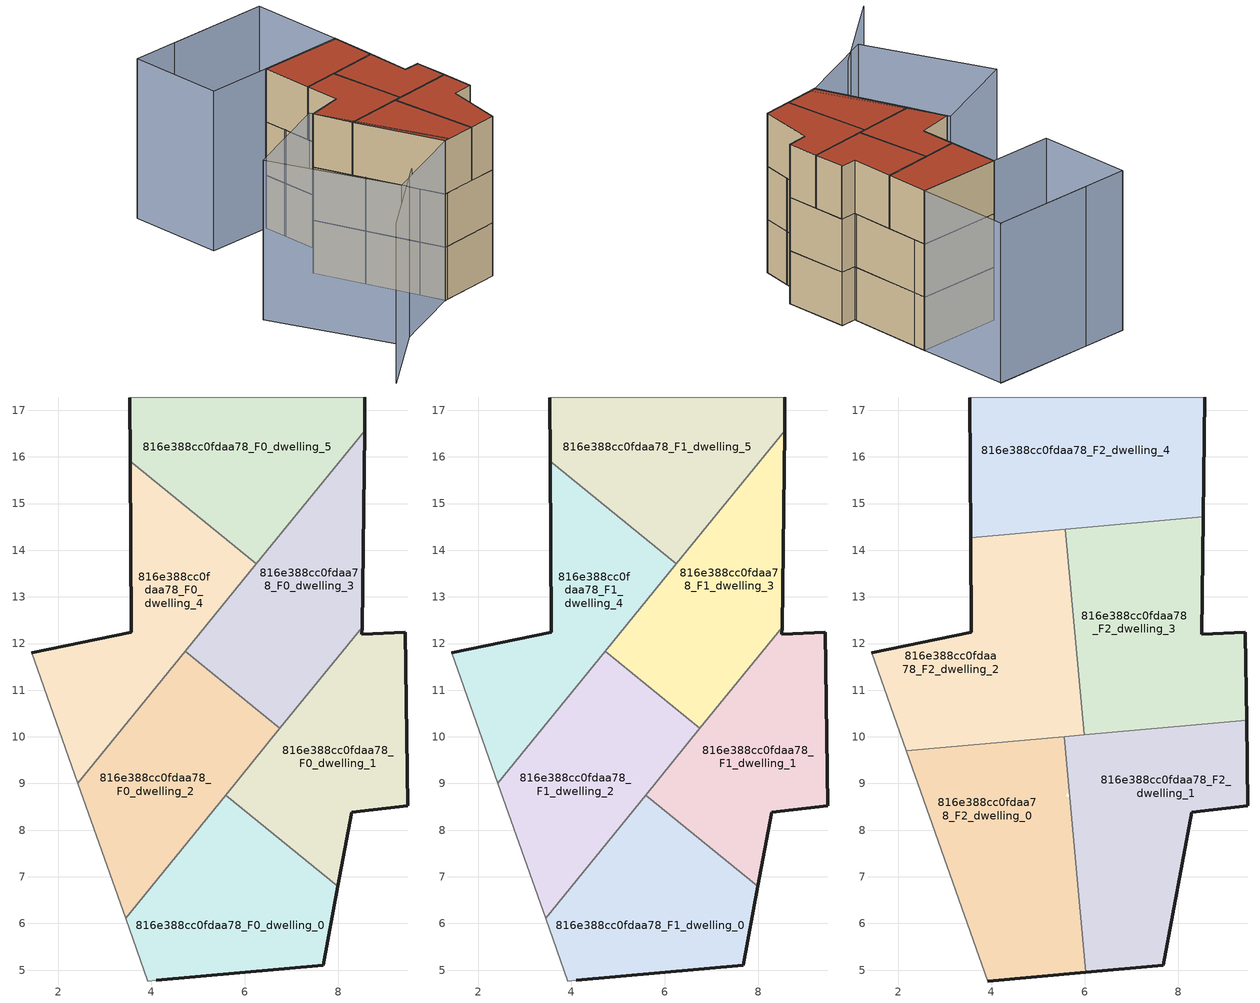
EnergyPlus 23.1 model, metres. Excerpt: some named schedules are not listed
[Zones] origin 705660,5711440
816e388cc0fdaa78_F0_dwelling_0
 floor ground (EU_floor_Construction): 7.68,5.11 8,6.8 5.59,8.75 3.45,6.12 3.92,4.77 4.1,4.78 z0
 wall outside (EU_wall_Construction): 8,6.8 7.68,5.11 4.1,4.78 z0:3
 wall adiabatic (EU_wall_Construction): 4.1,4.78 3.92,4.77 3.45,6.12 z0:3
 wall to 816e388cc0fdaa78_F0_dwelling_1 (EU_wall_Construction): 5.59,8.75 8,6.8 z0:3
 wall to 816e388cc0fdaa78_F0_dwelling_2 (EU_wall_Construction): 3.45,6.12 5.59,8.75 z0:3
816e388cc0fdaa78_F0_dwelling_1
 floor ground (EU_floor_Construction): 8,6.8 8.29,8.38 9.5,8.52 9.44,12.24 8.51,12.2 8.52,12.35 5.59,8.75 z0
 wall outside (EU_wall_Construction): 8.52,12.35 8.51,12.2 9.44,12.24 9.5,8.52 8.29,8.38 8,6.8 z0:3
 wall to 816e388cc0fdaa78_F0_dwelling_3 (EU_wall_Construction): 6.75,10.18 8.52,12.35 z0:3
 wall to 816e388cc0fdaa78_F0_dwelling_2 (EU_wall_Construction): 5.59,8.75 6.75,10.18 z0:3
816e388cc0fdaa78_F0_dwelling_2
 floor ground (EU_floor_Construction): 3.45,6.12 6.75,10.18 4.72,11.83 2.42,9.01 z0
 wall adiabatic (EU_wall_Construction): 3.45,6.12 2.42,9.01 z0:3
 wall to 816e388cc0fdaa78_F0_dwelling_3 (EU_wall_Construction): 4.72,11.83 6.75,10.18 z0:3
 wall to 816e388cc0fdaa78_F0_dwelling_4 (EU_wall_Construction): 2.42,9.01 4.72,11.83 z0:3
816e388cc0fdaa78_F0_dwelling_3
 floor ground (EU_floor_Construction): 6.75,10.18 8.52,12.35 8.57,16.56 4.72,11.83 z0
 wall outside (EU_wall_Construction): 8.57,16.56 8.52,12.35 z0:3
 wall to 816e388cc0fdaa78_F0_dwelling_5 (EU_wall_Construction): 6.25,13.71 8.57,16.56 z0:3
 wall to 816e388cc0fdaa78_F0_dwelling_4 (EU_wall_Construction): 4.72,11.83 6.25,13.71 z0:3
816e388cc0fdaa78_F0_dwelling_4
 floor ground (EU_floor_Construction): 2.42,9.01 6.25,13.71 3.55,15.91 3.57,12.33 3.57,12.24 1.44,11.8 z0
 wall outside (EU_wall_Construction): 1.44,11.8 3.57,12.24 3.57,12.33 3.55,15.91 z0:3
 wall to 816e388cc0fdaa78_F0_dwelling_5 (EU_wall_Construction): 3.55,15.91 6.25,13.71 z0:3
 wall adiabatic (EU_wall_Construction): 2.42,9.01 1.44,11.8 z0:3
816e388cc0fdaa78_F0_dwelling_5
 floor ground (EU_floor_Construction): 6.25,13.71 8.57,16.56 8.58,17.28 3.54,17.27 3.55,15.91 z0
 wall outside (EU_wall_Construction): 3.55,15.91 3.54,17.27 / 8.58,17.28 8.57,16.56 z0:3
 wall adiabatic (EU_wall_Construction): 3.54,17.27 8.58,17.28 z0:3
816e388cc0fdaa78_F1_dwelling_0
 floor to 816e388cc0fdaa78_F0_dwelling_0 (EU_floor_Construction): 7.68,5.11 8,6.8 5.59,8.75 3.45,6.12 3.92,4.77 4.1,4.78 z3
 wall outside (EU_wall_Construction): 8,6.8 7.68,5.11 4.1,4.78 z3:6
 wall adiabatic (EU_wall_Construction): 4.1,4.78 3.92,4.77 3.45,6.12 z3:6
 wall to 816e388cc0fdaa78_F1_dwelling_1 (EU_wall_Construction): 5.59,8.75 8,6.8 z3:6
 wall to 816e388cc0fdaa78_F1_dwelling_2 (EU_wall_Construction): 3.45,6.12 5.59,8.75 z3:6
816e388cc0fdaa78_F1_dwelling_1
 floor to 816e388cc0fdaa78_F0_dwelling_1 (EU_floor_Construction): 8,6.8 8.29,8.38 9.5,8.52 9.44,12.24 8.51,12.2 8.52,12.35 5.59,8.75 z3
 wall outside (EU_wall_Construction): 8.52,12.35 8.51,12.2 9.44,12.24 9.5,8.52 8.29,8.38 8,6.8 z3:6
 wall to 816e388cc0fdaa78_F1_dwelling_3 (EU_wall_Construction): 6.75,10.18 8.52,12.35 z3:6
 wall to 816e388cc0fdaa78_F1_dwelling_2 (EU_wall_Construction): 5.59,8.75 6.75,10.18 z3:6
816e388cc0fdaa78_F1_dwelling_2
 floor to 816e388cc0fdaa78_F0_dwelling_2 (EU_floor_Construction): 3.45,6.12 6.75,10.18 4.72,11.83 2.42,9.01 z3
 wall adiabatic (EU_wall_Construction): 3.45,6.12 2.42,9.01 z3:6
 wall to 816e388cc0fdaa78_F1_dwelling_3 (EU_wall_Construction): 4.72,11.83 6.75,10.18 z3:6
 wall to 816e388cc0fdaa78_F1_dwelling_4 (EU_wall_Construction): 2.42,9.01 4.72,11.83 z3:6
816e388cc0fdaa78_F1_dwelling_3
 floor to 816e388cc0fdaa78_F0_dwelling_3 (EU_floor_Construction): 6.75,10.18 8.52,12.35 8.57,16.56 4.72,11.83 z3
 wall outside (EU_wall_Construction): 8.57,16.56 8.52,12.35 z3:6
 wall to 816e388cc0fdaa78_F1_dwelling_5 (EU_wall_Construction): 6.25,13.71 8.57,16.56 z3:6
 wall to 816e388cc0fdaa78_F1_dwelling_4 (EU_wall_Construction): 4.72,11.83 6.25,13.71 z3:6
816e388cc0fdaa78_F1_dwelling_4
 floor to 816e388cc0fdaa78_F0_dwelling_4 (EU_floor_Construction): 2.42,9.01 6.25,13.71 3.55,15.91 3.57,12.33 3.57,12.24 1.44,11.8 z3
 wall outside (EU_wall_Construction): 1.44,11.8 3.57,12.24 3.57,12.33 3.55,15.91 z3:6
 wall to 816e388cc0fdaa78_F1_dwelling_5 (EU_wall_Construction): 3.55,15.91 6.25,13.71 z3:6
 wall adiabatic (EU_wall_Construction): 2.42,9.01 1.44,11.8 z3:6
816e388cc0fdaa78_F1_dwelling_5
 floor to 816e388cc0fdaa78_F0_dwelling_5 (EU_floor_Construction): 6.25,13.71 8.57,16.56 8.58,17.28 3.54,17.27 3.55,15.91 z3
 wall outside (EU_wall_Construction): 3.55,15.91 3.54,17.27 / 8.58,17.28 8.57,16.56 z3:6
 wall adiabatic (EU_wall_Construction): 3.54,17.27 8.58,17.28 z3:6
816e388cc0fdaa78_F2_dwelling_0
 floor to 816e388cc0fdaa78_F1_dwelling_0 (EU_floor_Construction): 6.02,4.96 5.68,8.68 5.59,8.75 3.45,6.12 3.92,4.77 z6
 floor to 816e388cc0fdaa78_F1_dwelling_2 (EU_floor_Construction): 3.45,6.12 5.67,8.85 5.56,10 3.05,9.78 2.42,9.01 z6
 floor to 816e388cc0fdaa78_F1_dwelling_4 (EU_floor_Construction): 2.42,9.01 3.05,9.78 2.18,9.7 z6
 wall outside (EU_wall_Construction): 6.02,4.96 3.92,4.77 z6:9
 wall to 816e388cc0fdaa78_F2_dwelling_1 (EU_wall_Construction): 5.56,10 6.02,4.96 z6:9
 wall adiabatic (EU_wall_Construction): 3.92,4.77 2.18,9.7 z6:9
 wall to 816e388cc0fdaa78_F2_dwelling_2 (EU_wall_Construction): 2.18,9.7 5.56,10 z6:9
 roof outside (EU_roof_Construction): 5.56,10 6.02,4.96 3.92,4.77 2.18,9.7 z9
816e388cc0fdaa78_F2_dwelling_1
 floor to 816e388cc0fdaa78_F1_dwelling_1 (EU_floor_Construction): 8,6.8 8.29,8.38 9.5,8.52 9.47,10.36 6.69,10.11 5.67,8.85 5.68,8.68 z6
 floor to 816e388cc0fdaa78_F1_dwelling_0 (EU_floor_Construction): 7.68,5.11 8,6.8 5.68,8.68 6.02,4.96 z6
 floor to 816e388cc0fdaa78_F1_dwelling_2 (EU_floor_Construction): 5.67,8.85 6.69,10.11 5.56,10 z6
 wall outside (EU_wall_Construction): 9.47,10.36 9.5,8.52 8.29,8.38 7.68,5.11 6.02,4.96 z6:9
 wall to 816e388cc0fdaa78_F2_dwelling_3 (EU_wall_Construction): 5.99,10.04 9.47,10.36 z6:9
 wall to 816e388cc0fdaa78_F2_dwelling_2 (EU_wall_Construction): 5.56,10 5.99,10.04 z6:9
 roof outside (EU_roof_Construction): 9.47,10.36 9.5,8.52 8.29,8.38 7.68,5.11 6.02,4.96 5.56,10 z9
816e388cc0fdaa78_F2_dwelling_2
 floor to 816e388cc0fdaa78_F1_dwelling_2 (EU_floor_Construction): 5.99,10.04 5.91,10.87 4.72,11.83 3.05,9.78 z6
 floor to 816e388cc0fdaa78_F1_dwelling_4 (EU_floor_Construction): 3.05,9.78 5.71,13.05 5.61,14.24 5.37,14.43 3.56,14.27 3.57,12.24 1.44,11.8 2.18,9.7 z6
 floor to 816e388cc0fdaa78_F1_dwelling_3 (EU_floor_Construction): 5.91,10.87 5.71,13.05 4.72,11.83 z6
 floor to 816e388cc0fdaa78_F1_dwelling_5 (EU_floor_Construction): 5.61,14.24 5.59,14.45 5.37,14.43 z6
 wall outside (EU_wall_Construction): 1.44,11.8 3.57,12.24 3.56,14.27 z6:9
 wall to 816e388cc0fdaa78_F2_dwelling_3 (EU_wall_Construction): 5.59,14.45 5.99,10.04 z6:9
 wall adiabatic (EU_wall_Construction): 2.18,9.7 1.44,11.8 z6:9
 wall to 816e388cc0fdaa78_F2_dwelling_4 (EU_wall_Construction): 3.56,14.27 5.59,14.45 z6:9
 roof outside (EU_roof_Construction): 5.59,14.45 5.99,10.04 2.18,9.7 1.44,11.8 3.57,12.24 3.56,14.27 z9
816e388cc0fdaa78_F2_dwelling_3
 floor to 816e388cc0fdaa78_F1_dwelling_3 (EU_floor_Construction): 6.75,10.18 8.51,12.35 8.55,14.72 6.95,14.57 5.71,13.05 5.91,10.87 z6
 floor to 816e388cc0fdaa78_F1_dwelling_1 (EU_floor_Construction): 9.47,10.36 9.44,12.24 8.51,12.2 8.51,12.35 6.75,10.18 6.69,10.11 z6
 floor to 816e388cc0fdaa78_F1_dwelling_5 (EU_floor_Construction): 6.25,13.71 6.95,14.57 5.59,14.45 5.61,14.24 z6
 floor to 816e388cc0fdaa78_F1_dwelling_4 (EU_floor_Construction): 5.71,13.05 6.25,13.71 5.61,14.24 z6
 floor to 816e388cc0fdaa78_F1_dwelling_2 (EU_floor_Construction): 6.69,10.11 6.75,10.18 5.91,10.87 5.99,10.04 z6
 wall outside (EU_wall_Construction): 8.55,14.72 8.51,12.2 9.44,12.24 9.44,12.19 9.47,10.36 z6:9
 wall to 816e388cc0fdaa78_F2_dwelling_4 (EU_wall_Construction): 5.59,14.45 8.55,14.72 z6:9
 roof outside (EU_roof_Construction): 8.55,14.72 8.51,12.2 9.44,12.24 9.44,12.19 9.47,10.36 5.99,10.04 5.59,14.45 z9
816e388cc0fdaa78_F2_dwelling_4
 floor to 816e388cc0fdaa78_F1_dwelling_4 (EU_floor_Construction): 5.37,14.43 3.55,15.91 3.56,14.27 z6
 floor to 816e388cc0fdaa78_F1_dwelling_5 (EU_floor_Construction): 6.95,14.57 8.57,16.56 8.58,17.28 3.54,17.27 3.55,15.91 5.37,14.43 z6
 floor to 816e388cc0fdaa78_F1_dwelling_3 (EU_floor_Construction): 8.55,14.72 8.57,16.56 6.95,14.57 z6
 wall outside (EU_wall_Construction): 3.56,14.27 3.54,17.27 / 8.58,17.28 8.55,14.72 z6:9
 wall adiabatic (EU_wall_Construction): 3.54,17.27 8.58,17.28 z6:9
 roof outside (EU_roof_Construction): 8.58,17.28 8.55,14.72 3.56,14.27 3.54,17.27 z9
shading: 0.41,3.67 -4.76,-0.34 / 8.57,22.75 -0.24,22.73 / 4.23,4.89 -1.35,2.64 / -1.35,2.64 -4.22,9.73 / -4.22,9.73 1.36,11.99 / 1.36,11.99 4.23,4.89 / -0.25,22.73 8.56,22.75 / 8.56,22.75 8.58,17.28 / 8.58,17.28 -0.24,17.26 / -0.24,17.26 -0.25,22.73 z0:9
[Building]
EU S2 Campaign: North Axis=0; Terrain=City; Solar Distribution=FullExterior
[Site:Location]
London: Latitude=51.5; Longitude=-0.5; Time Zone=0; Elevation=25
[SizingPeriod:WeatherFileDays]
AnnualSizingPeriod: Begin Month=1; Begin Day of Month=1; End Month=12; End Day of Month=31; Day of Week for Start Day=Monday; Use Weather File Daylight Saving Period=No; Use Weather File Rain and Snow Indicators=No
[MATERIAL]
EU_InternalMass_Material: Roughness=MediumRough; Thickness=0.1; Conductivity=1; Density=1800; Specific Heat=900; Thermal Absorptance=0.9; Solar Absorptance=0.7; Visible Absorptance=0.7
[MATERIAL:NOMASS] Roughness=MediumRough; Thermal Absorptance=0.9; Solar Absorptance=0.7; Visible Absorptance=0.7
Name | Thermal Resistance
EU_wall_NoMass | 1.04674
EU_roof_NoMass | 4.32442
EU_floor_NoMass | 2.04616
[CONSTRUCTION]
EU_wall_Construction: EU_wall_NoMass
EU_roof_Construction: EU_roof_NoMass
EU_floor_Construction: EU_floor_NoMass
EU_InternalMass_Construction: EU_InternalMass_Material
[ZONE] Type=1; Multiplier=1; Ceiling Height=autocalculate; Floor Area=autocalculate; Part of Total Floor Area=Yes
Name | Volume
816e388cc0fdaa78_F0_dwelling_0; 816e388cc0fdaa78_F1_dwelling_0 | 34.8677
816e388cc0fdaa78_F2_dwelling_0 | 41.8425
816e388cc0fdaa78_F0_dwelling_1; 816e388cc0fdaa78_F1_dwelling_1 | 34.8787
816e388cc0fdaa78_F2_dwelling_1 | 41.8396
816e388cc0fdaa78_F0_dwelling_2; 816e388cc0fdaa78_F1_dwelling_2 | 34.864
816e388cc0fdaa78_F2_dwelling_2 | 41.8374
816e388cc0fdaa78_F0_dwelling_3; 816e388cc0fdaa78_F1_dwelling_3 | 34.8662
816e388cc0fdaa78_F2_dwelling_3 | 41.8469
816e388cc0fdaa78_F0_dwelling_4; 816e388cc0fdaa78_F1_dwelling_4 | 34.8699
816e388cc0fdaa78_F2_dwelling_4 | 41.8433
816e388cc0fdaa78_F0_dwelling_5; 816e388cc0fdaa78_F1_dwelling_5 | 34.8625
[INTERNALMASS] Construction=EU_InternalMass_Construction
Name | Zone or ZoneList | Surface Area
816e388cc0fdaa78_F0_dwelling_0_EU_InternalMass | 816e388cc0fdaa78_F0_dwelling_0 | 11.6224
816e388cc0fdaa78_F0_dwelling_1_EU_InternalMass | 816e388cc0fdaa78_F0_dwelling_1 | 11.6264
816e388cc0fdaa78_F0_dwelling_2_EU_InternalMass | 816e388cc0fdaa78_F0_dwelling_2 | 11.6214
816e388cc0fdaa78_F0_dwelling_3_EU_InternalMass | 816e388cc0fdaa78_F0_dwelling_3 | 11.6214
816e388cc0fdaa78_F0_dwelling_4_EU_InternalMass | 816e388cc0fdaa78_F0_dwelling_4 | 11.623
816e388cc0fdaa78_F0_dwelling_5_EU_InternalMass | 816e388cc0fdaa78_F0_dwelling_5 | 11.6209
816e388cc0fdaa78_F1_dwelling_0_EU_InternalMass | 816e388cc0fdaa78_F1_dwelling_0 | 11.6224
816e388cc0fdaa78_F1_dwelling_1_EU_InternalMass | 816e388cc0fdaa78_F1_dwelling_1 | 11.6264
816e388cc0fdaa78_F1_dwelling_2_EU_InternalMass | 816e388cc0fdaa78_F1_dwelling_2 | 11.6214
816e388cc0fdaa78_F1_dwelling_3_EU_InternalMass | 816e388cc0fdaa78_F1_dwelling_3 | 11.6214
816e388cc0fdaa78_F1_dwelling_4_EU_InternalMass | 816e388cc0fdaa78_F1_dwelling_4 | 11.623
816e388cc0fdaa78_F1_dwelling_5_EU_InternalMass | 816e388cc0fdaa78_F1_dwelling_5 | 11.6209
816e388cc0fdaa78_F2_dwelling_0_EU_InternalMass | 816e388cc0fdaa78_F2_dwelling_0 | 13.9466
816e388cc0fdaa78_F2_dwelling_1_EU_InternalMass | 816e388cc0fdaa78_F2_dwelling_1 | 13.9469
816e388cc0fdaa78_F2_dwelling_2_EU_InternalMass | 816e388cc0fdaa78_F2_dwelling_2 | 13.9462
816e388cc0fdaa78_F2_dwelling_3_EU_InternalMass | 816e388cc0fdaa78_F2_dwelling_3 | 13.949
816e388cc0fdaa78_F2_dwelling_4_EU_InternalMass | 816e388cc0fdaa78_F2_dwelling_4 | 13.9478
[OTHEREQUIPMENT] Fuel Type=Electricity; Design Level Calculation Method=Watts/Area; Power per Zone Floor Area=1; Fraction Latent=0; Fraction Radiant=0; Fraction Lost=0; Carbon Dioxide Generation Rate=0; EndUse Subcategory=EU_Step8_InternalGains
Name | Zone or ZoneList or Space or SpaceList | Schedule
EU_Step8_InternalGain_816e388cc0fdaa78_F0_dwelling_0_f000 | 816e388cc0fdaa78_F0_dwelling_0 | EU_Step8_GainSchedule_816e388cc0fdaa78_F0_dwelling_0_f000
EU_Step8_InternalGain_816e388cc0fdaa78_F0_dwelling_1_f000 | 816e388cc0fdaa78_F0_dwelling_1 | EU_Step8_GainSchedule_816e388cc0fdaa78_F0_dwelling_1_f000
EU_Step8_InternalGain_816e388cc0fdaa78_F0_dwelling_2_f000 | 816e388cc0fdaa78_F0_dwelling_2 | EU_Step8_GainSchedule_816e388cc0fdaa78_F0_dwelling_2_f000
EU_Step8_InternalGain_816e388cc0fdaa78_F0_dwelling_3_f000 | 816e388cc0fdaa78_F0_dwelling_3 | EU_Step8_GainSchedule_816e388cc0fdaa78_F0_dwelling_3_f000
EU_Step8_InternalGain_816e388cc0fdaa78_F0_dwelling_4_f000 | 816e388cc0fdaa78_F0_dwelling_4 | EU_Step8_GainSchedule_816e388cc0fdaa78_F0_dwelling_4_f000
EU_Step8_InternalGain_816e388cc0fdaa78_F0_dwelling_5_f000 | 816e388cc0fdaa78_F0_dwelling_5 | EU_Step8_GainSchedule_816e388cc0fdaa78_F0_dwelling_5_f000
EU_Step8_InternalGain_816e388cc0fdaa78_F1_dwelling_0_f000 | 816e388cc0fdaa78_F1_dwelling_0 | EU_Step8_GainSchedule_816e388cc0fdaa78_F1_dwelling_0_f000
EU_Step8_InternalGain_816e388cc0fdaa78_F1_dwelling_1_f000 | 816e388cc0fdaa78_F1_dwelling_1 | EU_Step8_GainSchedule_816e388cc0fdaa78_F1_dwelling_1_f000
EU_Step8_InternalGain_816e388cc0fdaa78_F1_dwelling_2_f000 | 816e388cc0fdaa78_F1_dwelling_2 | EU_Step8_GainSchedule_816e388cc0fdaa78_F1_dwelling_2_f000
EU_Step8_InternalGain_816e388cc0fdaa78_F1_dwelling_3_f000 | 816e388cc0fdaa78_F1_dwelling_3 | EU_Step8_GainSchedule_816e388cc0fdaa78_F1_dwelling_3_f000
EU_Step8_InternalGain_816e388cc0fdaa78_F1_dwelling_4_f000 | 816e388cc0fdaa78_F1_dwelling_4 | EU_Step8_GainSchedule_816e388cc0fdaa78_F1_dwelling_4_f000
EU_Step8_InternalGain_816e388cc0fdaa78_F1_dwelling_5_f000 | 816e388cc0fdaa78_F1_dwelling_5 | EU_Step8_GainSchedule_816e388cc0fdaa78_F1_dwelling_5_f000
EU_Step8_InternalGain_816e388cc0fdaa78_F2_dwelling_0_f000 | 816e388cc0fdaa78_F2_dwelling_0 | EU_Step8_GainSchedule_816e388cc0fdaa78_F2_dwelling_0_f000
EU_Step8_InternalGain_816e388cc0fdaa78_F2_dwelling_1_f000 | 816e388cc0fdaa78_F2_dwelling_1 | EU_Step8_GainSchedule_816e388cc0fdaa78_F2_dwelling_1_f000
EU_Step8_InternalGain_816e388cc0fdaa78_F2_dwelling_2_f000 | 816e388cc0fdaa78_F2_dwelling_2 | EU_Step8_GainSchedule_816e388cc0fdaa78_F2_dwelling_2_f000
EU_Step8_InternalGain_816e388cc0fdaa78_F2_dwelling_3_f000 | 816e388cc0fdaa78_F2_dwelling_3 | EU_Step8_GainSchedule_816e388cc0fdaa78_F2_dwelling_3_f000
EU_Step8_InternalGain_816e388cc0fdaa78_F2_dwelling_4_f000 | 816e388cc0fdaa78_F2_dwelling_4 | EU_Step8_GainSchedule_816e388cc0fdaa78_F2_dwelling_4_f000
[ZONEVENTILATION:DESIGNFLOWRATE] Schedule=EU_AlwaysOn; Design Flow Rate Calculation Method=AirChanges/Hour; Air Changes per Hour=0.488719; Ventilation Type=Natural; Fan Pressure Rise=0; Fan Total Efficiency=1; Constant Term Coefficient=1; Temperature Term Coefficient=0; Velocity Term Coefficient=0; Velocity Squared Term Coefficient=0; Minimum Indoor Temperature=-100; Maximum Indoor Temperature=100; Delta Temperature=-100; Minimum Outdoor Temperature=-100; Maximum Outdoor Temperature=100; Maximum Wind Speed=40
Name | Zone or ZoneList or Space or SpaceList
EU_ConstantAir_816e388cc0fdaa78_F0_dwelling_0 | 816e388cc0fdaa78_F0_dwelling_0
EU_ConstantAir_816e388cc0fdaa78_F0_dwelling_1 | 816e388cc0fdaa78_F0_dwelling_1
EU_ConstantAir_816e388cc0fdaa78_F0_dwelling_2 | 816e388cc0fdaa78_F0_dwelling_2
EU_ConstantAir_816e388cc0fdaa78_F0_dwelling_3 | 816e388cc0fdaa78_F0_dwelling_3
EU_ConstantAir_816e388cc0fdaa78_F0_dwelling_4 | 816e388cc0fdaa78_F0_dwelling_4
EU_ConstantAir_816e388cc0fdaa78_F0_dwelling_5 | 816e388cc0fdaa78_F0_dwelling_5
EU_ConstantAir_816e388cc0fdaa78_F1_dwelling_0 | 816e388cc0fdaa78_F1_dwelling_0
EU_ConstantAir_816e388cc0fdaa78_F1_dwelling_1 | 816e388cc0fdaa78_F1_dwelling_1
EU_ConstantAir_816e388cc0fdaa78_F1_dwelling_2 | 816e388cc0fdaa78_F1_dwelling_2
EU_ConstantAir_816e388cc0fdaa78_F1_dwelling_3 | 816e388cc0fdaa78_F1_dwelling_3
EU_ConstantAir_816e388cc0fdaa78_F1_dwelling_4 | 816e388cc0fdaa78_F1_dwelling_4
EU_ConstantAir_816e388cc0fdaa78_F1_dwelling_5 | 816e388cc0fdaa78_F1_dwelling_5
EU_ConstantAir_816e388cc0fdaa78_F2_dwelling_0 | 816e388cc0fdaa78_F2_dwelling_0
EU_ConstantAir_816e388cc0fdaa78_F2_dwelling_1 | 816e388cc0fdaa78_F2_dwelling_1
EU_ConstantAir_816e388cc0fdaa78_F2_dwelling_2 | 816e388cc0fdaa78_F2_dwelling_2
EU_ConstantAir_816e388cc0fdaa78_F2_dwelling_3 | 816e388cc0fdaa78_F2_dwelling_3
EU_ConstantAir_816e388cc0fdaa78_F2_dwelling_4 | 816e388cc0fdaa78_F2_dwelling_4
[HVACTEMPLATE:THERMOSTAT] Constant Heating Setpoint=20; Constant Cooling Setpoint=50
EU_HeatOnly_816e388cc0fdaa78_F0_dwelling_0; EU_HeatOnly_816e388cc0fdaa78_F0_dwelling_1; EU_HeatOnly_816e388cc0fdaa78_F0_dwelling_2; EU_HeatOnly_816e388cc0fdaa78_F0_dwelling_3; EU_HeatOnly_816e388cc0fdaa78_F0_dwelling_4; EU_HeatOnly_816e388cc0fdaa78_F0_dwelling_5; EU_HeatOnly_816e388cc0fdaa78_F1_dwelling_0; EU_HeatOnly_816e388cc0fdaa78_F1_dwelling_1; EU_HeatOnly_816e388cc0fdaa78_F1_dwelling_2; EU_HeatOnly_816e388cc0fdaa78_F1_dwelling_3; EU_HeatOnly_816e388cc0fdaa78_F1_dwelling_4; EU_HeatOnly_816e388cc0fdaa78_F1_dwelling_5; EU_HeatOnly_816e388cc0fdaa78_F2_dwelling_0; EU_HeatOnly_816e388cc0fdaa78_F2_dwelling_1; EU_HeatOnly_816e388cc0fdaa78_F2_dwelling_2; EU_HeatOnly_816e388cc0fdaa78_F2_dwelling_3; EU_HeatOnly_816e388cc0fdaa78_F2_dwelling_4
